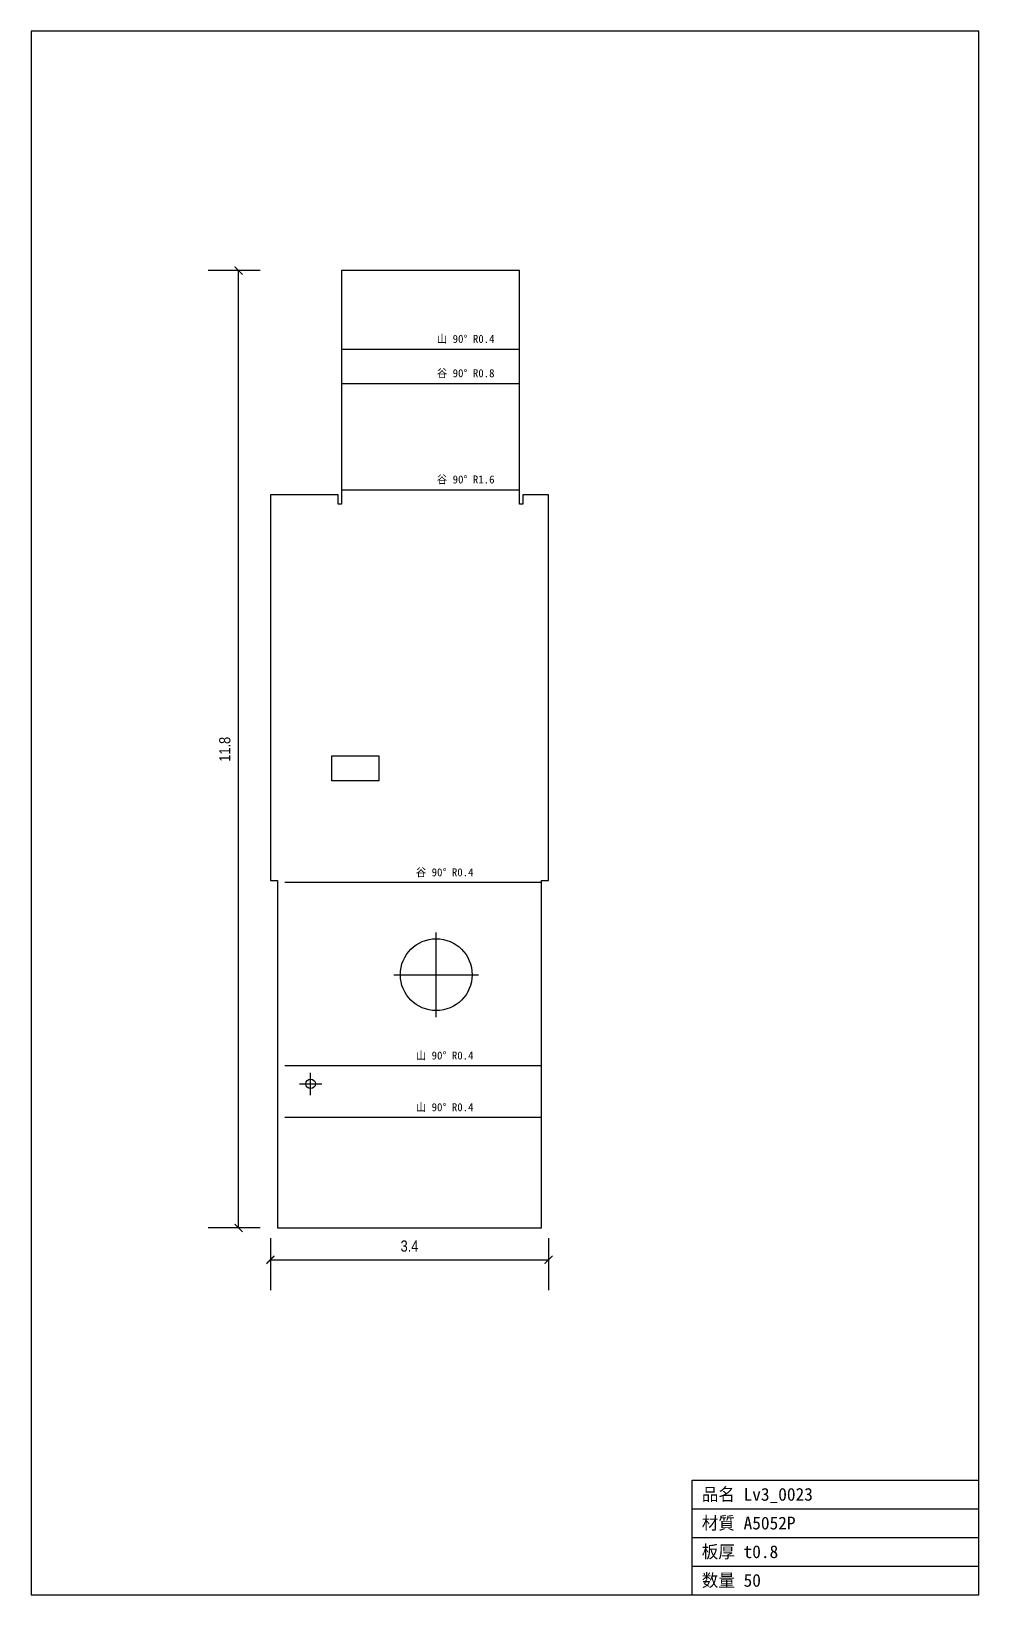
# Model space of a CAD drawing. Header units: inches. Extents: x -3 to 8.8, y -8.8 to 10.5.
import ezdxf

# ---------------------------------------------------------------- set-up
doc = ezdxf.new("R2010")
doc.units = ezdxf.units.IN
doc.linetypes.add('CENTER', pattern=[5.08, 3.175, -0.635, 0.635, -0.635])
doc.linetypes.add('PHANTOM', pattern=[6.35, 3.175, -0.635, 0.635, -0.635, 0.635, -0.635])
doc.styles.add('OpenSansCondensed-Light', font='OpenSansCondensed-Light.ttf')
doc.dimstyles.new('EZDXF', dxfattribs={"dimtxt": 0.25, "dimasz": 0.175, "dimexe": 0.375, "dimexo": 0.125, "dimgap": 0.1, "dimtad": 1, "dimlfac": 100, "dimzin": 12, "dimdsep": 46, "dimtxsty": 'OpenSansCondensed-Light', "dimblk": 'ARCHTICK', "dimcen": 2.5, "dimazin": 3, "dimtfac": 0.5, "dimtmove": 2, "dimatfit": 3})

# ---------------------------------------------------------------- blocks, each defined once
blk = doc.blocks.new('_ARCHTICK')
at = {"color": 0, "linetype": 'BYBLOCK', "const_width": 0.15}
blk.add_lwpolyline([(-0.5, -0.5), (0.5, 0.5)], dxfattribs=at)

msp = doc.modelspace()

# ---------------------------------------------------------------- linework, layer by layer
at = {"color": 7, "linetype": 'CONTINUOUS'}
for p, q in [((8.76, 10.495), (-2.957, 10.495)), ((-2.957, 10.495), (-2.957, -8.824)), ((8.76, -8.824), (8.76, 10.495)), ((5.217, -8.824), (5.217, -7.407)), ((5.217, -7.407), (8.76, -7.407)), ((5.217, -7.761), (8.76, -7.761)), ((5.217, -8.115), (8.76, -8.115)), ((5.217, -8.47), (8.76, -8.47)), ((-2.957, -8.824), (8.76, -8.824))]:
    msp.add_line(p, q, dxfattribs=at)
at = {"color": 3, "linetype": 'PHANTOM'}
for p, q in [((0.878, 6.566), (3.082, 6.566)), ((0.878, 6.142), (3.082, 6.142)), ((0.878, 4.829), (3.082, 4.829)), ((3.354, -0.025), (0.087, -0.025)), ((3.354, -2.288), (0.087, -2.288)), ((3.354, -2.927), (0.087, -2.927))]:
    msp.add_line(p, q, dxfattribs=at)
at = {"color": 1, "linetype": 'CENTER'}
for p, q in [((2.051, -1.685), (2.051, -0.639)), ((1.528, -1.162), (2.575, -1.162)), ((0.359, -2.511), (0.635, -2.511)), ((0.497, -2.65), (0.497, -2.373))]:
    msp.add_line(p, q, dxfattribs=at)
at = {"color": 7, "linetype": 'CONTINUOUS'}
for points in [[(3.354, -4.292), (3.354, 0), (3.44, 0), (3.44, 4.767), (3.122, 4.767), (3.122, 4.653), (3.082, 4.653), (3.082, 7.538), (0.878, 7.538), (0.878, 4.653), (0.838, 4.653), (0.838, 4.767), (0, 4.767), (0, 0), (0.087, 0), (0.087, -4.292)], [(0.76, 1.235), (0.76, 1.541), (1.342, 1.541), (1.342, 1.235)]]:
    msp.add_lwpolyline(points, close=True, dxfattribs=at)
for centre, radius in [((2.051, -1.162), 0.444), ((2.051, -1.162), 0.444), ((0.497, -2.511), 0.0594)]:
    msp.add_circle(centre, radius, dxfattribs=at)

# ---------------------------------------------------------------- texts
at = {"color": 2}
for s, height, p in [('山 90° R0.4', 0.0984, (2.059, 6.645)), ('谷 90° R0.8', 0.0984, (2.059, 6.221)), ('谷 90° R1.6', 0.0984, (2.059, 4.908)), ('谷 90° R0.4', 0.0984, (1.799, 0.054)), ('山 90° R0.4', 0.0984, (1.799, -2.21)), ('山 90° R0.4', 0.0984, (1.799, -2.849)), ('品名 Lv3_0023', 0.15748, (5.335, -7.662)), ('材質 A5052P', 0.1575, (5.335, -8.017)), ('板厚 t0.8', 0.1575, (5.335, -8.371)), ('数量 50', 0.1575, (5.335, -8.725))]:
    msp.add_text(s, height=height, dxfattribs=at).set_placement(p)

# ---------------------------------------------------------------- dimensions: what is measured, and where the dimension line sits
msp.add_linear_dim(base=(-0.394, -4.292), p1=(0, -4.292), p2=(0, 7.538), angle=90, dimstyle='EZDXF', override={"dimtxt": 0.137795, "dimasz": 0.098425, "dimdec": 1, "dimlfac": 1}, dxfattribs=at).render()
msp.add_linear_dim(base=(0, -4.685), p1=(0, -4.292), p2=(3.44, -4.292), dimstyle='EZDXF', override={"dimtxt": 0.137795, "dimasz": 0.098425, "dimdec": 1, "dimlfac": 1}, dxfattribs=at).render()

doc.saveas('drawing.dxf')
